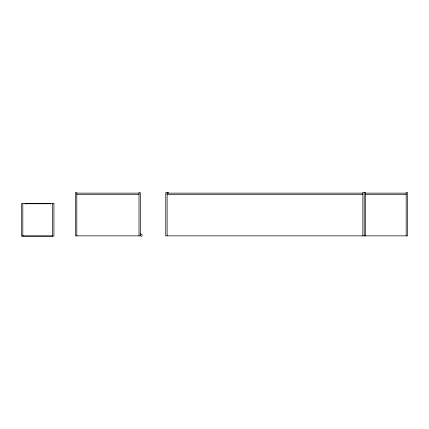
<?xml version="1.0" encoding="UTF-8"?>
<svg xmlns="http://www.w3.org/2000/svg" width="429" height="429" viewBox="0 0 429 429"><rect width="100%" height="100%" fill="white"/><g stroke="black" fill="none" stroke-linecap="round" stroke-linejoin="round"><path stroke-width="0.64" d="M76.796 193.136L139.017 193.136M167.122 193.136L362.87 193.136M365.615 193.136L406.177 193.136M76.796 194.503L139.017 194.503M167.122 194.503L362.87 194.503M365.615 194.503L406.177 194.503M140.085 233.451L142.605 235.274M140.149 235.28L141.763 236.443M406.177 235.864L406.177 192.557L407.55 192.557L407.55 235.864L165.75 235.864L165.75 192.557L168.49 192.557L168.49 193.136M365.615 235.864L365.615 192.557L362.87 192.557L362.87 235.864M364.242 192.557L364.242 235.864M167.122 192.557L167.122 235.864M139.017 235.864L139.017 192.557L140.385 192.557L140.385 235.864L75.424 235.864L75.424 192.557L76.796 192.557L76.796 235.864M52.558 203.636L52.558 236.116M52.488 235.65L52.488 236.009L22.893 236.009L22.893 235.65M50.322 204.107L50.322 203.748L25.059 203.748L25.059 204.107M22.823 203.636L22.823 236.116M53.931 203.636L21.45 203.636L21.45 236.116L53.931 236.116L53.931 203.636"/></g></svg>
